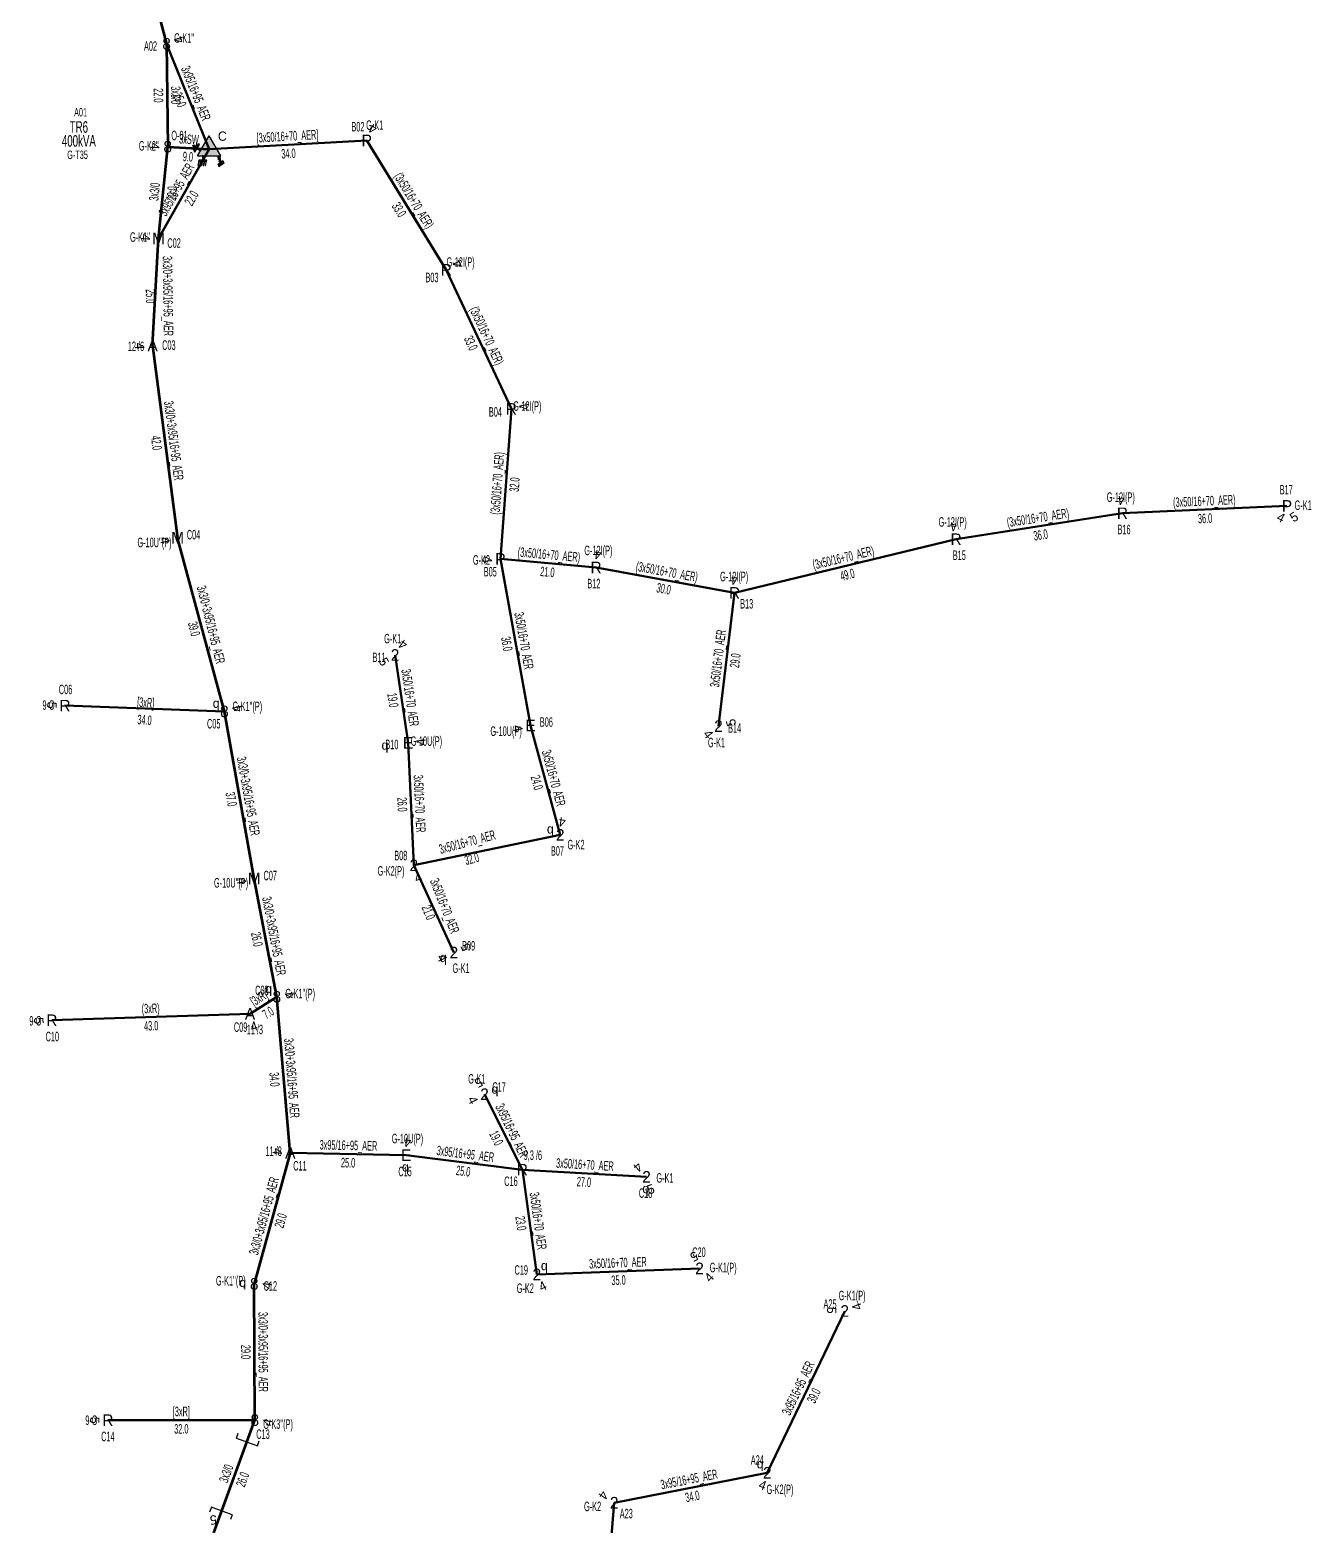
# Model space of a CAD drawing. Header units: millimetres. Extents: x 367507 to 373457, y 4068694 to 4074327.
# Drawn here: x 369339.7 to 369615.8, y 4071532.4 to 4071854.5 of the extents above; entities that cross this region are included whole.
import ezdxf
from ezdxf.enums import TextEntityAlignment as Align

# ---------------------------------------------------------------- set-up
doc = ezdxf.new("R2010")
doc.units = ezdxf.units.MM
for name, color, linetype, lineweight in [('DIREK_AG_MEVCUT', 120, 'Continuous', 25), ('DIREK_AG_YENI', 108, 'Continuous', 25), ('DIREK_OG_MEVCUT', 16, 'Continuous', 25), ('DIREK_OG_YENI', 10, 'Continuous', 25), ('HAT_AG_HAVAI_BYSK', 3, 'Continuous', 50), ('HAT_AG_HAVAI_MEVCUT', 126, 'Continuous', 50), ('HAT_AG_HAVAI_YENI', 3, 'Continuous', 50), ('HAT_OG_HAVAI_YENI', 1, 'Continuous', 70), ('TRAFO_TADILAT_BYSK', 5, 'Continuous', 30), ('TRAFO_YENI', 5, 'Continuous', 30)]:
    doc.layers.add(name, color=color, linetype=linetype, lineweight=lineweight)
doc.layers.add('NIA_AG', color=5, linetype='Continuous')
doc.styles.add('Direk', font='B_CAD')
doc.styles.get("Standard").update_dxf_attribs({"font": 'Arial'})

# ---------------------------------------------------------------- blocks, each defined once
blk = doc.blocks.new('AG_NIA', base_point=(-64.4296, 129.8924))
at = {"layer": 'NIA_AG'}
for p, q in [((-64.429604, 132.292432), (-65.529604, 132.292432)), ((-64.429604, 127.492432), (-64.429604, 132.292432)), ((-64.429604, 127.492432), (-65.529604, 127.492432))]:
    blk.add_line(p, q, dxfattribs=at)
blk = doc.blocks.new('YENI_DIREK')
h = blk.add_hatch(color=32)
h.paths.add_polyline_path([(-3.28, -0.5), (-3.07, -0.63), (-2.64, 0.1), (-1.87, -0.35), (-1.77, -0.17), (-2.54, 0.28), (-2.11, 1.01), (-2.33, 1.14)])
h.paths.add_polyline_path([(-3.42, -0.17), (-3.29, -0.25), (-2.57, 0.98), (-2.7, 1.06)])
h.paths.add_polyline_path([(-3.5, 0.29), (-3.37, 0.22), (-3.01, 0.82), (-3.14, 0.9)])
h.paths.add_polyline_path([(-3.41, 0.73), (-3.54, 0.81), (-3.62, 0.68), (-3.49, 0.61)])
h.paths.add_polyline_path([(-1.26, -1.44), (-1.46, -1.44), (-1.47, -2.34), (-2.22, -2.34), (-2.48, -3.47), (-2.38, -3.47), (-2.17, -2.54), (-1.87, -2.54), (-2.08, -3.47), (-1.98, -3.47), (-1.77, -2.54), (-1.47, -2.54), (-1.68, -3.48), (-1.58, -3.48), (-1.37, -2.54), (-1.07, -2.54), (-1.28, -3.48), (-1.18, -3.48), (-0.97, -2.54), (-0.67, -2.55), (-0.88, -3.48), (-0.78, -3.48), (-0.52, -2.35), (-1.27, -2.34)])
at = {"layer": 'TRAFO_YENI'}
for points in [[(2.31, -1.57), (2.08, -1.92), (2.04, -1.44), (1.9, -1.44), (1.98, -2.32), (2.21, -1.96), (2.27, -2.67), (2.06, -2.67), (2.36, -2.87), (2.36, -2.86), (2.6, -2.49), (2.41, -2.63)], [(2.31, -1.57), (2.08, -1.92), (2.04, -1.44), (1.9, -1.44), (1.98, -2.32), (2.21, -1.96), (2.27, -2.67), (2.06, -2.67), (2.36, -2.87), (1.94, -3.19), (2.16, -3.79), (2.22, -3.74), (2.04, -3.26), (2.22, -3.13), (2.4, -3.6), (2.46, -3.56), (2.28, -3.08), (2.46, -2.94), (2.64, -3.42), (2.69, -3.38), (2.51, -2.9), (2.69, -2.76), (2.87, -3.24), (2.93, -3.2), (2.75, -2.72), (2.93, -2.58), (3.11, -3.06), (3.17, -3.01), (2.95, -2.42), (2.36, -2.86), (2.6, -2.49), (2.41, -2.63)], [(2.93, -2.58), (3.11, -3.06), (3.17, -3.01), (2.95, -2.42), (2.36, -2.86), (2.6, -2.49), (2.41, -2.63), (2.31, -1.57), (2.08, -1.92), (2.04, -1.44), (1.9, -1.44), (1.98, -2.32), (2.21, -1.96), (2.27, -2.67), (2.06, -2.67), (2.36, -2.87), (1.94, -3.19), (2.16, -3.79), (2.22, -3.74), (2.04, -3.26), (2.22, -3.13), (2.4, -3.6), (2.46, -3.56), (2.28, -3.08), (2.46, -2.94), (2.64, -3.42), (2.69, -3.38), (2.51, -2.9), (2.69, -2.76), (2.87, -3.24), (2.93, -3.2), (2.75, -2.72)]]:
    blk.add_hatch(color=32, dxfattribs=at).paths.add_polyline_path(points)
at = {"layer": 'TRAFO_TADILAT_BYSK', "color": 32, "flags": 128}
for points in [[(-3.49, 0.61), (-3.41, 0.73), (-3.54, 0.81), (-3.62, 0.68), (-3.49, 0.61)], [(-3.37, 0.22), (-3.01, 0.82), (-3.14, 0.9), (-3.5, 0.29), (-3.37, 0.22)], [(-3.29, -0.25), (-2.57, 0.98), (-2.7, 1.06), (-3.42, -0.17), (-3.29, -0.25)], [(-1.77, -0.17), (-2.54, 0.28), (-2.11, 1.01), (-2.33, 1.14), (-3.28, -0.5), (-3.07, -0.63), (-2.64, 0.1), (-1.87, -0.35), (-1.77, -0.17)], [(-1.26, -1.44), (-1.46, -1.44), (-1.47, -2.34), (-2.22, -2.34), (-2.48, -3.47), (-2.38, -3.47), (-2.17, -2.54), (-1.87, -2.54), (-2.08, -3.47), (-1.98, -3.47), (-1.77, -2.54), (-1.47, -2.54), (-1.68, -3.48), (-1.58, -3.48), (-1.37, -2.54), (-1.07, -2.54), (-1.28, -3.48), (-1.18, -3.48), (-0.97, -2.54), (-0.67, -2.55), (-0.88, -3.48), (-0.78, -3.48), (-0.52, -2.35), (-1.27, -2.34), (-1.26, -1.44)]]:
    blk.add_lwpolyline(points, dxfattribs=at)
at = {"layer": 'TRAFO_YENI', "linetype": 'Continuous'}
for p, q in [((-2.5, -1.44), (0, 2.89)), ((2.5, -1.44), (0, 2.89)), ((-2.5, -1.44), (2.5, -1.44))]:
    blk.add_line(p, q, dxfattribs=at)
at = {"layer": 'TRAFO_YENI', "color": 32, "flags": 128}
blk.add_lwpolyline([(1.9, -1.44), (2.04, -1.44), (2.08, -1.92), (2.31, -1.57), (2.41, -2.63), (2.6, -2.49), (2.36, -2.86), (2.95, -2.42), (3.17, -3.01), (3.11, -3.06), (2.93, -2.58), (2.75, -2.72), (2.93, -3.2), (2.87, -3.24), (2.69, -2.76), (2.51, -2.9), (2.69, -3.38), (2.64, -3.42), (2.46, -2.94), (2.28, -3.08), (2.46, -3.56), (2.4, -3.6), (2.22, -3.13), (2.04, -3.26), (2.22, -3.74), (2.16, -3.79), (1.94, -3.19), (2.36, -2.87), (2.06, -2.67), (2.27, -2.67), (2.21, -1.96), (1.98, -2.32), (1.9, -1.44)], dxfattribs=at)
at = {"layer": 'TRAFO_YENI', "linetype": 'Continuous'}
for points in [[(-2.5, -1.44), (0, -1.44), (0, 2.89)], [(0, -1.44), (0, 2.89), (2.5, -1.44)]]:
    blk.add_solid(points, dxfattribs=at)

msp = doc.modelspace()

# ---------------------------------------------------------------- linework, layer by layer
at = {"layer": 'HAT_AG_HAVAI_BYSK'}
for p, q in [((369412.276045, 4071830.715894), (369378.336, 4071828.801)), ((369347.25, 4071708.92), (369381.607694, 4071707.676998)), ((369387.13, 4071642.51), (369392.9, 4071646.188)), ((369356.49, 4071554.96), (369388.164, 4071554.991))]:
    msp.add_line(p, q, dxfattribs=at)
at = {"layer": 'HAT_AG_HAVAI_MEVCUT'}
for p, q in [((369412.276045, 4071830.715894), (369429.420927, 4071802.838702)), ((369429.420927, 4071802.838702), (369443.447, 4071772.847)), ((369443.447, 4071772.847), (369441.069384, 4071740.531248)), ((369539.282374, 4071744.765228), (369575.116832, 4071750.365046)), ((369575.116832, 4071750.365046), (369610.584753, 4071751.945882)), ((369539.282374, 4071744.765228), (369491.544877, 4071733.200027)), ((369441.069384, 4071740.531248), (369461.692884, 4071738.688994)), ((369461.692884, 4071738.688994), (369491.544877, 4071733.200027)), ((369387.13, 4071642.51), (369344.42, 4071641.13))]:
    msp.add_line(p, q, dxfattribs=at)
at = {"layer": 'HAT_AG_HAVAI_YENI'}
for p, q in [((369369.148, 4071851.514), (369378.336, 4071828.801)), ((369367.404888, 4071809.583963), (369378.336, 4071828.801)), ((369447.572334, 4071704.616593), (369441.069384, 4071740.531248)), ((369488.072, 4071704.512), (369491.544877, 4071733.200027)), ((369421.183, 4071700.907), (369418.389719, 4071719.830358)), ((369453.972722, 4071681.066808), (369447.572334, 4071704.616593)), ((369422.427, 4071674.524), (369421.183, 4071700.907)), ((369422.427, 4071674.524), (369453.972722, 4071681.066808)), ((369431.06059, 4071655.720832), (369422.427, 4071674.524)), ((369445.81, 4071608.94), (369437.660742, 4071625.192464)), ((369395.8, 4071612.59), (369420.795, 4071612.04)), ((369445.81, 4071608.94), (369420.795, 4071612.04)), ((369445.81, 4071608.94), (369448.937, 4071586.364)), ((369445.81, 4071608.94), (369472.56969, 4071607.391473)), ((369483.995, 4071587.671), (369448.937, 4071586.364)), ((369498.581, 4071543.612), (369515.271, 4071578.49)), ((369498.581, 4071543.612), (369465.60049, 4071537.181101)), ((369463.615575, 4071513.773876), (369465.60049, 4071537.181101))]:
    msp.add_line(p, q, dxfattribs=at)
at = {"layer": 'HAT_OG_HAVAI_YENI'}
for p, q in [((369364.16, 4071870.05), (369369.148, 4071851.514)), ((369369.148, 4071851.514), (369369.389, 4071829.356)), ((369367.404888, 4071809.583963), (369369.389, 4071829.356)), ((369369.389, 4071829.356), (369378.336, 4071828.801)), ((369366.14, 4071786.49), (369367.404888, 4071809.583963)), ((369366.14, 4071786.49), (369371.528, 4071745.077)), ((369381.607694, 4071707.676998), (369371.528, 4071745.077)), ((369388.04, 4071671.676), (369381.607694, 4071707.676998)), ((369392.9, 4071646.188), (369388.04, 4071671.676)), ((369395.8, 4071612.59), (369392.9, 4071646.188)), ((369395.8, 4071612.59), (369388.037, 4071584.337)), ((369388.164, 4071554.991), (369388.037, 4071584.337)), ((369379.344, 4071530.685), (369388.164, 4071554.991))]:
    msp.add_line(p, q, dxfattribs=at)

# ---------------------------------------------------------------- block references
at = {"layer": 'NIA_AG'}
for p, rotation in [((369386.458452, 4071550.290882), 250.055514), ((369381.049548, 4071535.385118), 70.055514)]:
    msp.add_blockref('AG_NIA', p, dxfattribs=dict(at, rotation=rotation))
at = {"layer": 'TRAFO_YENI'}
msp.add_blockref('YENI_DIREK', (369378.336, 4071828.801), dxfattribs=at)

# ---------------------------------------------------------------- texts
at = {"layer": 'DIREK_AG_MEVCUT', "width": 0.53}
for s, p in [('B02', (369410.379043, 4071833.657218)), ('G-K1', (369414.000259, 4071834.015507)), ('G-12I(P)', (369432.501787, 4071804.499516)), ('B03', (369426.340067, 4071801.177888)), ('B04', (369440.004809, 4071772.213503)), ('G-12I(P)', (369446.889191, 4071773.480497)), ('B17', (369610.42891, 4071755.442411)), ('G-12I(P)', (369574.768187, 4071753.847638)), ('G-K1', (369614.081282, 4071752.101725)), ('G-12I(P)', (369538.538333, 4071748.50574)), ('B16', (369575.465478, 4071746.882454)), ('G-12I(P)', (369462.194905, 4071742.372163)), ('G-K2', (369436.995118, 4071740.315755)), ('B15', (369539.965196, 4071741.332481)), ('B05', (369438.89754, 4071737.786599)), ('B12', (369461.2202, 4071735.22106)), ('G-12I(P)', (369491.445906, 4071736.743551)), ('B13', (369494.160466, 4071730.874367))]:
    msp.add_text(s, height=2.05, dxfattribs=at).set_placement(p, align=Align.MIDDLE_CENTER)
at = {"layer": 'DIREK_AG_MEVCUT', "color": 32, "style": 'Direk'}
for s, rotation, p in [('4', 152.410662, (369413.572812, 4071833.197506)), ('4', 118.327989, (369431.885615, 4071804.167353)), ('4', 100.427962, (369446.200753, 4071773.353798)), ('4', 185.71688, (369574.837916, 4071753.15112)), ('4', 332.552033, (369609.294113, 4071749.461078)), ('5', 392.552033, (369612.091336, 4071749.585753)), ('4', 191.250095, (369538.736116, 4071747.511426)), ('4', 273.027619, (369438.273292, 4071740.383359)), ('4', 172.238341, (369462.071031, 4071741.463342)), ('4', 181.599854, (369491.466703, 4071735.998935)), ('5', 627.928041, (369344.451831, 4071709.021233)), ('5', 271.850636, (369341.62146, 4071641.039577)), ('5', 270.056077, (369353.690001, 4071554.95726))]:
    msp.add_text(s, height=2, rotation=rotation, dxfattribs=at).set_placement(p, align=Align.MIDDLE_CENTER)
at = {"layer": 'DIREK_AG_MEVCUT', "style": 'Direk'}
for s, p in [('P', (369412.276045, 4071830.715894)), ('R', (369429.420927, 4071802.838702)), ('R', (369443.447, 4071772.847)), ('P', (369610.584753, 4071751.945882)), ('R', (369575.116832, 4071750.365046)), ('R', (369539.282374, 4071744.765228)), ('P', (369441.069384, 4071740.531248)), ('R', (369461.692884, 4071738.688994)), ('R', (369491.544877, 4071733.200027))]:
    msp.add_text(s, height=2.5, dxfattribs=at).set_placement(p, align=Align.MIDDLE_CENTER)
at = {"layer": 'DIREK_AG_MEVCUT', "linetype": 'ByBlock', "width": 0.53}
for s, p in [('C06', (369347.376541, 4071712.417712)), ('9-O', (369343.71839, 4071709.047768)), ('9-O', (369340.887918, 4071641.015875)), ('C10', (369344.533029, 4071637.631826)), ('9,3 /6', (369448.076441, 4071612.055175)), ('C16', (369443.352931, 4071606.447449)), ('9-O', (369352.956059, 4071554.956541)), ('C14', (369356.493426, 4071551.460002))]:
    msp.add_text(s, height=2.05, dxfattribs=at).set_placement(p, align=Align.MIDDLE_CENTER)
at = {"layer": 'DIREK_AG_MEVCUT', "linetype": 'ByBlock', "style": 'Direk'}
for p in [(369347.25, 4071708.92), (369344.42, 4071641.13), (369445.81, 4071608.94), (369356.49, 4071554.96)]:
    msp.add_text('R', height=2.5, dxfattribs=at).set_placement(p, align=Align.MIDDLE_CENTER)
at = {"layer": 'DIREK_AG_YENI', "width": 0.53}
for s, p in [('G-K1', (369417.868356, 4071723.362383)), ('B11', (369414.927237, 4071719.31926)), ('G-10U(P)', (369442.3073, 4071703.426792)), ('B06', (369450.986249, 4071705.388075)), ('B14', (369491.546633, 4071704.091373)), ('B10', (369417.699397, 4071700.568609)), ('G-10U(P)', (369425.1435, 4071701.291716)), ('G-K1', (369487.64442, 4071700.979933)), ('B07', (369453.370321, 4071677.619038)), ('G-K2', (369457.377584, 4071678.977119)), ('B08', (369419.624795, 4071676.621056)), ('G-K2(P)', (369417.511055, 4071673.327344)), ('B09', (369434.241325, 4071657.181286)), ('G-K1', (369432.604863, 4071652.357547)), ('G-K1', (369435.995233, 4071628.514069)), ('C17', (369440.789462, 4071626.761257)), ('G-10U(P)', (369421.057522, 4071615.647209)), ('C15', (369420.540952, 4071608.549232)), ('G-K1', (369476.543635, 4071607.161509)), ('C18', (369472.367491, 4071603.897318)), ('C20', (369483.864607, 4071591.16857)), ('C19', (369445.573458, 4071587.331774)), ('G-K1(P)', (369489.095378, 4071587.861148)), ('G-K2', (369446.447877, 4071583.396478)), ('G-K1(P)', (369516.871468, 4071581.834584)), ('A25', (369512.113855, 4071580.000773)), ('A24', (369496.439171, 4071546.380135)), ('G-K2(P)', (369501.323889, 4071540.067045)), ('G-K2', (369460.947842, 4071536.392547)), ('A23', (369468.205308, 4071534.843383))]:
    msp.add_text(s, height=2.05, dxfattribs=at).set_placement(p, align=Align.MIDDLE_CENTER)
at = {"layer": 'DIREK_AG_YENI', "style": 'Direk'}
for s, p in [('2', (369418.389719, 4071719.830358)), ('E', (369447.572334, 4071704.616593)), ('2', (369488.072, 4071704.512)), ('E', (369421.183, 4071700.907)), ('2', (369453.972722, 4071681.066808)), ('2', (369422.427, 4071674.524)), ('2', (369431.06059, 4071655.720832)), ('2', (369437.660742, 4071625.192464)), ('E', (369420.795, 4071612.04)), ('2', (369472.56969, 4071607.391473)), ('2', (369483.995, 4071587.671)), ('2', (369448.937, 4071586.364)), ('2', (369515.271, 4071578.49)), ('2', (369498.581, 4071543.612)), ('2', (369465.60049, 4071537.181101))]:
    msp.add_text(s, height=2.5, dxfattribs=at).set_placement(p, align=Align.MIDDLE_CENTER)
at = {"layer": 'DIREK_AG_YENI', "color": 32, "style": 'Direk'}
for s, rotation, p in [('4', 503.39681, (369420.059273, 4071722.078154)), ('5', 300.89681, (369415.987057, 4071718.392576)), ('4', 281.498538, (369444.828531, 4071704.058433)), ('5', 105.597553, (369490.768887, 4071705.26486)), ('4', 454.123893, (369423.97575, 4071701.108357)), ('4', 308.097553, (369485.868508, 4071702.784394)), ('4', 531.832844, (369454.370494, 4071683.83841)), ('4', 379.171782, (369423.346524, 4071671.879293)), ('5', 114.662514, (369433.605178, 4071656.889196)), ('4', 294.662514, (369428.516002, 4071654.552469)), ('5', 206.629955, (369436.405708, 4071627.69544)), ('4', 296.629954, (369435.157766, 4071623.93743)), ('4', 534.386563, (369421.068886, 4071614.826573)), ('4', 581.688108, (369470.707479, 4071609.482446)), ('5', 379.188108, (369473.489968, 4071604.747028)), ('5', 204.635061, (369482.827856, 4071590.216147)), ('4', 386.07276, (369450.167634, 4071583.848937)), ('4', 407.135061, (369486.047286, 4071585.766237)), ('5', 266.927715, (369512.475024, 4071578.640068)), ('4', 469.427714, (369517.911573, 4071579.421329)), ('4', 339.382208, (369497.59503, 4071540.991339)), ('4', 235.326534, (369463.297748, 4071538.774017))]:
    msp.add_text(s, height=2, rotation=rotation, dxfattribs=at).set_placement(p, align=Align.MIDDLE_CENTER)
at = {"layer": 'DIREK_AG_YENI', "color": 4, "style": 'Direk'}
for p in [(369416.206424, 4071700.423585), (369451.84201, 4071682.374503), (369428.788636, 4071654.677651), (369439.895542, 4071626.31303), (369420.613537, 4071609.546594), (369472.425262, 4071604.895648), (369450.543619, 4071588.279404), (369497.051122, 4071545.589239)]:
    msp.add_text('q', height=2, dxfattribs=at).set_placement(p, align=Align.MIDDLE_CENTER)
at = {"layer": 'DIREK_OG_MEVCUT', "linetype": 'ByBlock', "width": 0.53}
for s, p in [('12 /6', (369362.552261, 4071786.356006)), ('C03', (369369.638087, 4071786.605693)), ('C09', (369385.09837, 4071639.660004)), ('11 /3', (369388.171882, 4071639.140632)), ('11 /8', (369392.223503, 4071612.91645)), ('C11', (369397.89109, 4071609.78334))]:
    msp.add_text(s, height=2.05, dxfattribs=at).set_placement(p, align=Align.MIDDLE_CENTER)
at = {"layer": 'DIREK_OG_MEVCUT', "color": 32, "linetype": 'ByBlock', "style": 'Direk'}
for rotation, p in [(272.13887, (369363.341951, 4071786.385499)), (377.18275, (369387.957177, 4071639.834971)), (264.784692, (369393.011592, 4071612.844516))]:
    msp.add_text('4', height=2, rotation=rotation, dxfattribs=at).set_placement(p, align=Align.MIDDLE_CENTER)
at = {"layer": 'DIREK_OG_MEVCUT', "linetype": 'ByBlock', "style": 'Direk'}
for p in [(369366.14, 4071786.49), (369387.13, 4071642.51), (369395.8, 4071612.59)]:
    msp.add_text('A', height=2.5, dxfattribs=at).set_placement(p, align=Align.MIDDLE_CENTER)
at = {"layer": 'DIREK_OG_YENI', "style": 'Direk'}
for s, p in [('8', (369369.148, 4071851.514)), ('8', (369369.389, 4071829.356)), ('M', (369367.404888, 4071809.583963)), ('M', (369371.528, 4071745.077)), ('8', (369381.607694, 4071707.676998)), ('M', (369388.04, 4071671.676)), ('8', (369392.9, 4071646.188)), ('8', (369388.037, 4071584.337)), ('8', (369388.164, 4071554.991))]:
    msp.add_text(s, height=2.5, dxfattribs=at).set_placement(p, align=Align.MIDDLE_CENTER)
at = {"layer": 'DIREK_OG_YENI', "color": 32, "style": 'Direk'}
for s, rotation, p in [('4', 108.543004, (369371.802639, 4071852.404446)), ('4', 267.446367, (369366.591781, 4071829.480753)), ('4', 265.567275, (369364.613263, 4071809.800371)), ('4', 281.248104, (369368.781783, 4071744.530838)), ('4', 102.606794, (369384.340188, 4071708.288123)), ('4', 280.462805, (369385.286556, 4071671.167528)), ('4', 97.864346, (369395.673665, 4071646.571119)), ('4', 442.442051, (369390.812675, 4071583.968719)), ('4', 440.151735, (369390.92274, 4071554.512089)), ('5', 182.524953, (369379.220647, 4071533.482282))]:
    msp.add_text(s, height=2, rotation=rotation, dxfattribs=at).set_placement(p, align=Align.MIDDLE_CENTER)
at = {"layer": 'DIREK_OG_YENI', "width": 0.53}
for s, p in [("G-K1''", (369372.92016, 4071852.779296)), ('A02', (369365.680734, 4071851.036437)), ("G-K2''", (369365.306478, 4071829.538076)), ('O-01', (369371.926264, 4071831.76687)), ("G-K1''", (369363.413446, 4071809.893381)), ('C02', (369370.762768, 4071808.596727)), ('C04', (369374.960771, 4071745.759703)), ("G-10U''(P)", (369366.549353, 4071744.086857)), ("G-K1''(P)", (369386.553777, 4071708.783194)), ('C05', (369379.312829, 4071705.034348)), ("G-10U''(P)", (369383.044171, 4071670.753432)), ('C07', (369391.481806, 4071672.31159)), ('C08', (369389.686522, 4071647.574925)), ("G-K1''(P)", (369397.944014, 4071646.884716)), ("G-K1''(P)", (369382.988189, 4071585.006884)), ('C12', (369391.506593, 4071583.876649)), ('C13', (369389.919479, 4071551.963081)), ("G-K3''(P)", (369393.172431, 4071554.121548))]:
    msp.add_text(s, height=2.05, dxfattribs=at).set_placement(p, align=Align.MIDDLE_CENTER)
at = {"layer": 'DIREK_OG_YENI', "color": 4, "style": 'Direk'}
for p in [(369379.839927, 4071709.444765), (369391.132233, 4071647.955767), (369385.558719, 4071584.665822)]:
    msp.add_text('q', height=2, dxfattribs=at).set_placement(p, align=Align.MIDDLE_CENTER)
at = {"layer": 'HAT_AG_HAVAI_BYSK', "lineweight": 30, "width": 0.53}
for s, rotation, p in [('[3x50/16+70_AER]', 363.229199, (369395.258142, 4071830.607097, 184689.168)), ('[3xR]', 356.037573, (369364.585315, 4071708.571257)), ('[3xR]', 32.514863, (369389.558109, 4071645.065764, 184696.45)), ('[3xR]', 0.056077, (369372.326168, 4071555.8255, 184694.082))]:
    msp.add_text(s, height=2.05, rotation=rotation, dxfattribs=at).set_placement(p, align=Align.CENTER)
for s, rotation, p in [('34.0', 363.229199, (369395.353903, 4071828.909797, 184689.168)), ('34.0', 356.037573, (369364.467841, 4071706.87532)), ('7.0', 32.514863, (369390.471891, 4071643.632236, 184696.45)), ('32.0', 0.056077, (369372.327832, 4071554.1255, 184694.082))]:
    msp.add_text(s, height=2.05, rotation=rotation, dxfattribs=at).set_placement(p, align=Align.TOP_CENTER)
at = {"layer": 'HAT_AG_HAVAI_MEVCUT', "lineweight": 30, "width": 0.53}
for s, rotation, p in [('(3x50/16+70_AER)', 301.592125, (369421.572515, 4071817.222587, 184714.710464)), ('(3x50/16+70_AER)', 295.063852, (369437.203924, 4071788.202935, 184721.7235)), ('(3x50/16+70_AER)', 445.792072, (369441.410483, 4071756.751494, 184720.534692)), ('(3x50/16+70_AER)', 2.552033, (369592.812945, 4071752.004621, 184805.292377)), ('(3x50/16+70_AER)', 8.881726, (369557.068367, 4071748.404945, 184787.558416)), ('(3x50/16+70_AER)', 354.895438, (369451.456761, 4071740.45675, 184730.846442)), ('(3x50/16+70_AER)', 373.618464, (369515.213488, 4071739.80873, 184745.772438)), ('(3x50/16+70_AER)', 349.581245, (369476.772595, 4071736.780496, 184745.772438)), ('(3xR)', 361.850636, (369365.74755, 4071642.669557, 184672.21))]:
    msp.add_text(s, height=2.05, rotation=rotation, dxfattribs=at).set_placement(p, align=Align.CENTER)
for s, rotation, p in [('33.0', 301.592125, (369420.124457, 4071816.33201, 184714.710464)), ('33.0', 295.063852, (369435.664003, 4071787.482767, 184721.7235)), ('32.0', 445.792072, (369443.105901, 4071756.626754, 184720.534692)), ('36.0', 2.552033, (369592.88864, 4071750.306307, 184805.292377)), ('36.0', 8.881726, (369557.330839, 4071746.725329, 184787.558416)), ('21.0', 354.895438, (369451.305506, 4071738.763492, 184730.846442)), ('49.0', 373.618464, (369515.613762, 4071738.156525, 184745.772438)), ('30.0', 349.581245, (369476.465165, 4071735.108525, 184745.772438)), ('43.0', 361.850636, (369365.80245, 4071640.970443, 184672.21))]:
    msp.add_text(s, height=2.05, rotation=rotation, dxfattribs=at).set_placement(p, align=Align.TOP_CENTER)
at = {"layer": 'HAT_AG_HAVAI_YENI', "lineweight": 30, "width": 0.53}
for s, rotation, p in [('3x95/16+95_AER', 292.024614, (369374.529969, 4071840.476254, 184689.168)), ('3x95/16+95_AER', 60.36774, (369372.13161, 4071819.612748, 184689.168)), ('3x50/16+70_AER', 280.263165, (369445.157259, 4071722.725364, 184720.534692)), ('3x50/16+70_AER', 83.097551, (369488.964599, 4071718.958166, 184745.772438)), ('3x50/16+70_AER', 278.396809, (369420.627248, 4071710.492803, 184709.194859)), ('3x50/16+70_AER', 285.204651, (369451.592774, 4071693.064628, 184723.786167)), ('3x50/16+70_AER', 272.699587, (369422.654057, 4071687.755534, 184710.5915)), ('3x50/16+70_AER', 15.030451, (369434.198335, 4071678.564936)), ('3x50/16+70_AER', 291.655989, (369428.134699, 4071665.393059)), ('3x95/16+95_AER', 296.081182, (369442.644783, 4071616.94369)), ('3x95/16+95_AER', 358.739444, (369408.316199, 4071613.164794, 184710.3975)), ('3x95/16+95_AER', 352.935601, (369433.407037, 4071611.333547, 184710.3975)), ('3x50/16+70_AER', 356.688106, (369459.238951, 4071609.014317, 184736.284845)), ('3x50/16+70_AER', 277.885859, (369448.215462, 4071597.76862, 184724.4685)), ('3x50/16+70_AER', 362.13506, (369466.434333, 4071587.86691, 184724.4685)), ('3x95/16+95_AER', 64.427713, (369506.159265, 4071561.417902, 184757.6355)), ('3x95/16+95_AER', 371.033707, (369481.928066, 4071541.230838, 184732.800245))]:
    msp.add_text(s, height=2.05, rotation=rotation, dxfattribs=at).set_placement(p, align=Align.CENTER)
for s, rotation, p in [('25.0', 292.024614, (369372.954031, 4071839.838746, 184689.168)), ('22.0', 60.36774, (369373.609278, 4071818.772215, 184689.168)), ('36.0', 280.263165, (369443.484459, 4071722.422476, 184720.534692)), ('29.0', 83.097551, (369490.652278, 4071718.753861, 184745.772438)), ('19.0', 278.396809, (369418.945471, 4071710.244555, 184709.194859)), ('24.0', 285.204651, (369449.952282, 4071692.618773, 184723.786167)), ('26.0', 272.699587, (369420.955943, 4071687.675466, 184710.5915)), ('32.0', 15.030451, (369434.6392, 4071676.923096)), ('21.0', 291.655989, (369426.554692, 4071664.765703)), ('19.0', 296.081182, (369441.11789, 4071616.196295)), ('25.0', 358.739444, (369408.278801, 4071611.465206, 184710.3975)), ('25.0', 352.935601, (369433.197963, 4071609.646453, 184710.3975)), ('27.0', 356.688106, (369459.14074, 4071607.317156, 184736.284845)), ('23.0', 277.885859, (369446.531538, 4071597.53538, 184724.4685)), ('35.0', 362.13506, (369466.497667, 4071586.16809, 184724.4685)), ('39.0', 64.427713, (369507.692735, 4071560.684098, 184757.6355)), ('34.0', 371.033707, (369482.253423, 4071539.562263, 184732.800245))]:
    msp.add_text(s, height=2.05, rotation=rotation, dxfattribs=at).set_placement(p, align=Align.TOP_CENTER)
at = {"layer": 'HAT_OG_HAVAI_YENI', "lineweight": 30, "width": 0.53}
for s, rotation, p in [('22.0', 270.623149, (369368.41855, 4071840.425756, 184684.6945)), ('9.0', 356.450378, (369373.809874, 4071828.230131, 184689.168)), ('20.0', 84.269586, (369369.242696, 4071819.385111, 184684.6945)), ('25.0', 270.851625, (369366.739567, 4071797.153652)), ('42.0', 277.412776, (369367.991104, 4071765.673836, 184685.764)), ('39.0', 284.198359, (369376.071845, 4071725.713793)), ('37.0', 280.145542, (369384.084685, 4071688.951395)), ('26.0', 280.795454, (369389.635043, 4071658.772792, 184694.02)), ('34.0', 274.460386, (369393.429793, 4071628.468227)), ('29.0', 434.636146, (369392.738123, 4071598.238294, 184694.0185)), ('29.0', 270.247956, (369387.250508, 4071569.660322, 184694.0185)), ('26.0', 70.055514, (369384.55302, 4071542.548057, 184694.082))]:
    msp.add_text(s, height=2.05, rotation=rotation, dxfattribs=at).set_placement(p, align=Align.TOP_CENTER)
for s, rotation, p in [('3x3/0', 270.623149, (369370.11845, 4071840.444244, 184684.6945)), ('3xSW', 356.450378, (369373.915126, 4071829.926869, 184689.168)), ('3x3/0', 84.269586, (369367.551192, 4071819.554852, 184684.6945)), ('3x3/0+3x95/16+95_AER', 270.851625, (369368.43938, 4071797.17892)), ('3x3/0+3x95/16+95_AER', 277.412776, (369369.676896, 4071765.893164, 184685.764)), ('3x3/0+3x95/16+95_AER', 284.198359, (369377.719914, 4071726.130769)), ('3x3/0+3x95/16+95_AER', 280.145542, (369385.758103, 4071689.250849)), ('3x3/0+3x95/16+95_AER', 280.795454, (369391.304957, 4071659.091208, 184694.02)), ('3x3/0+3x95/16+95_AER', 274.460386, (369395.124645, 4071628.600436)), ('3x3/0+3x95/16+95_AER', 434.636146, (369391.098877, 4071598.688706, 184694.0185)), ('3x3/0+3x95/16+95_AER', 270.247956, (369388.950492, 4071569.667678, 184694.0185)), ('3x3/0', 70.055514, (369382.95498, 4071543.127943, 184694.082))]:
    msp.add_text(s, height=2.05, rotation=rotation, dxfattribs=at).set_placement(p, align=Align.CENTER)
at = {"layer": 'TRAFO_YENI', "width": 0.6}
for s, height, p in [('A01', 1.8, (369350.615469, 4071835.874648)), ('TR6', 2.5, (369350.246804, 4071832.35399)), ('400kVA', 2.5, (369350.246804, 4071829.35399))]:
    msp.add_text(s, height=height, dxfattribs=at).set_placement(p, align=Align.CENTER)
at = {"layer": 'TRAFO_YENI', "color": 4, "style": 'Direk'}
msp.add_text('C', height=2, dxfattribs=at).set_placement((369381.164427, 4071831.629427), align=Align.MIDDLE_CENTER)
at = {"layer": 'TRAFO_YENI', "width": 0.6}
msp.add_text('G-T35', height=1.8, dxfattribs=at).set_placement((369349.961801, 4071828.520886), align=Align.TOP_CENTER)

doc.saveas('drawing.dxf')
